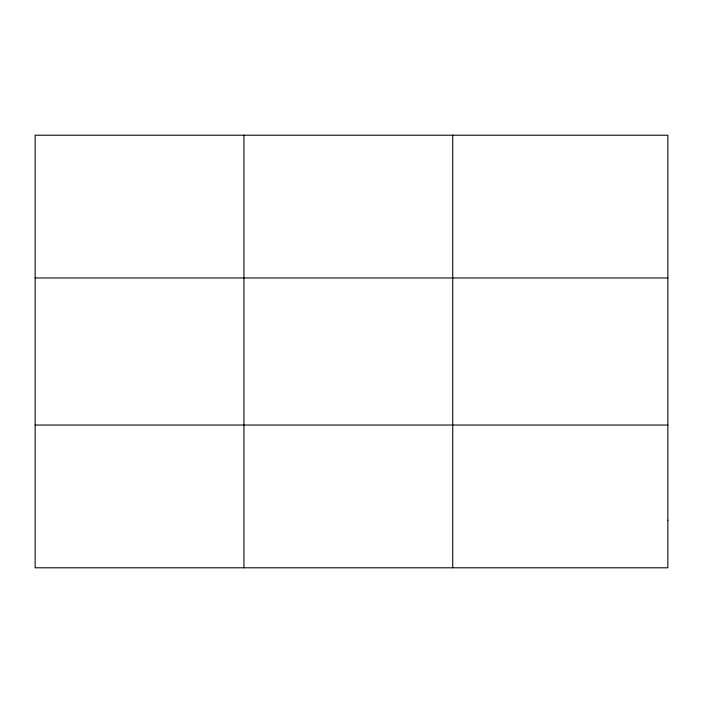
<?xml version="1.0" encoding="UTF-8"?>
<svg xmlns="http://www.w3.org/2000/svg" width="703" height="703" viewBox="0 0 703 703"><rect width="100%" height="100%" fill="white"/><g stroke="black" fill="none" stroke-linecap="round" stroke-linejoin="round"><path stroke-width="1.05" d="M243.941 567.796L243.941 135.204M452.732 567.796L452.732 135.204M35.15 277.957L667.85 277.957M35.15 425.043L667.85 425.043M667.85 520.211L667.85 567.796L35.15 567.796L35.15 135.204L667.85 135.204L667.85 520.211"/></g></svg>
